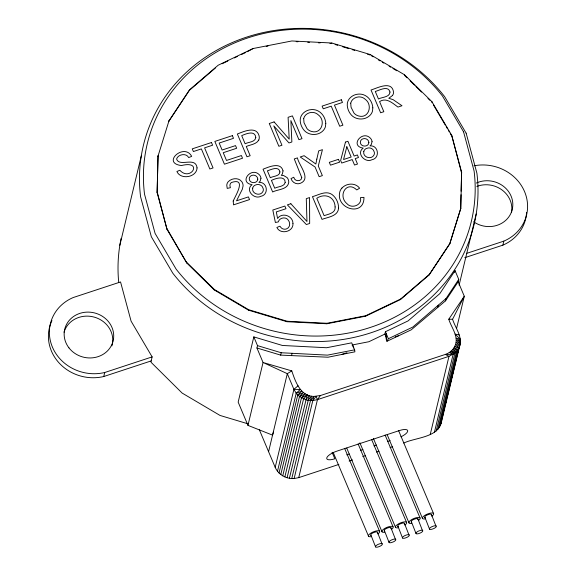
<?xml version="1.0" encoding="UTF-8"?>
<svg xmlns="http://www.w3.org/2000/svg" width="576" height="576" viewBox="0 0 576 576"><rect width="100%" height="100%" fill="white"/><g stroke="black" fill="none" stroke-linecap="round" stroke-linejoin="round"><path stroke-width="0.86" d="M386.302 339.782L386.309 333.814L385.74 336.175L386.935 341.287L411.235 329.832L445.507 300.852L458.179 281.75L458.748 279.389L455.062 270.648L439.798 293.659L408.06 320.918L385.43 331.733L384.862 334.094L385.74 336.175M157.111 192.528L158.054 155.887L157.111 192.528L167.033 229.428L186.847 263.074L214.25 289.951L248.522 310.176L286.934 321.71L326.88 323.755L365.616 316.188L400.522 299.513L429.214 274.874L449.734 243.943L460.793 208.361L461.621 172.188L451.699 135.288L431.885 101.65L404.482 74.765L370.21 54.54L331.798 43.013L291.852 40.961L253.109 48.528L218.21 65.203L189.518 89.842L168.998 120.773L157.939 156.355M460.678 208.836L461.002 194.717M461.081 191.189L461.621 172.188M441.72 419.436C440.734 437.76 415.778 437.191 403.783 443.052M440.23 425.772L458.957 347.767C463.687 338.018 455.386 328.205 452.57 319.27L464.292 296.258L458.179 281.75M259.351 429.775L275.191 467.352C278.309 474.653 286.315 479.117 294.134 478.534L313.805 396.425L320.414 395.554L445.378 354.42C450.086 352.814 454.126 349.178 455.609 344.354C458.309 335.434 451.188 327.312 448.783 319.212L464.292 296.258L456.538 328.572M119.837 245.282L141.286 155.938M51.962 320.594A43.279 39.658 13.5 0 0 59.249 363.125A43.279 39.658 13.5 0 0 103.759 376.524L104.724 372.506L152.136 356.897L131.09 321.156L120.55 281.952L73.138 297.562A43.279 39.658 13.5 0 0 52.394 347.062A43.279 39.658 13.5 0 0 104.724 372.506M168.998 120.773L168.883 121.248L189.403 90.317L215.424 67.968M157.306 193.255L157.421 192.787M189.403 90.317L189.518 89.842M167.033 229.428L157.226 192.06M152.136 356.897L150.948 361.865L151.38 362.606L182.131 393.07L220.046 415.447L248.198 423.893M186.451 262.411L186.566 261.936M186.847 263.074L167.148 228.96M253.109 48.528L247.32 51.718M214.25 289.951L214.366 289.476L186.955 262.598M248.522 310.176L248.638 309.701L214.366 289.476M253.822 336.888L257.508 345.629L256.939 347.998L280.663 355.118L328.039 357.214L354.895 351.835L354.65 349.826L351.706 342.828L326.585 347.738L282.406 345.47L253.822 336.888L238.162 402.127L247.961 425.376L272.556 435.132L273.586 431.69M331.798 43.013L331.682 43.488L329.904 43.394M247.961 425.376L263.052 362.498L256.939 347.998M286.934 321.71L287.05 321.235L326.988 323.287L365.731 315.72L400.637 299.045L429.329 274.399L449.849 243.475L460.793 208.361M280.663 355.118L281.232 352.75L327.506 355.126L354.65 349.826M291.521 355.673L292.09 353.311M268.582 451.678L287.309 373.673L291.78 370.894C295.301 381.362 300.362 396.23 313.805 396.425L310.493 400.55L291.766 478.555M370.21 54.54L370.094 55.015L367.538 54.245M275.191 467.352L293.918 389.347L298.058 385.783M277.488 471.262L296.215 393.257L300.247 389.498L293.918 389.347L287.309 373.673L263.052 362.498L291.78 370.894M279.029 472.99L297.756 394.985L301.702 391.14L296.215 393.257L293.918 389.347M280.786 474.523L299.513 396.518L303.372 392.602L297.756 394.985L296.215 393.257M282.737 475.841L301.464 397.843L305.23 393.854L299.513 396.518L297.756 394.985M284.846 476.921L303.574 398.916L307.231 394.877L287.078 477.742M289.397 478.289L309.355 395.654L305.806 399.737L299.513 396.518M326.88 323.755L326.988 323.287M294.134 478.534L298.728 477.634L317.455 399.629L320.414 395.554M404.482 74.765L404.366 75.24L406.922 77.738M365.616 316.188L365.731 315.72M431.885 101.65L432.166 102.78L432.281 102.312M400.522 299.513L400.637 299.045M461.506 172.663L451.699 135.288M429.214 274.874L429.329 274.399M461.311 171.936L461.426 171.461M449.734 243.943L449.849 243.475M437.702 307.555L438.271 305.194M445.507 300.852L446.076 298.49L458.748 279.389M454.644 272.39L455.062 270.648M459.115 285.12L476.194 213.984M430.265 434.34L448.992 356.335L454.932 353.002L458.957 347.767L455.609 344.354L459.756 345.737L456.084 342.331L460.253 343.606L441.029 423.742M434.398 432.36L453.125 354.355L449.309 352.548L454.932 353.002L436.205 431.006M437.796 429.444L456.523 351.439L452.534 349.769L457.877 349.682L439.15 427.687M459.914 340.97L460.332 339.235L455.054 334.109L459.18 334.951M442.138 417.701L443.383 412.502M443.801 410.767L444.636 407.297M445.054 405.569L446.299 400.363M447.343 396.036L449.215 388.231M449.626 386.496L452.124 376.099M452.542 374.364L453.787 369.166M454.205 367.43L456.703 357.034M457.121 355.298L459.619 344.894M460.03 343.166L460.447 341.431L456.149 338.177L460.332 339.235M464.767 257.695L502.862 245.153L503.827 241.135A43.279 39.658 13.5 0 0 524.887 192.406A43.279 39.658 13.5 0 0 473.94 165.816M308.124 400.284L310.493 400.55L311.558 396.173L308.124 400.284L305.806 399.737M377.359 532.93L377.438 532.217A3.73 1.238 -22.9 0 0 375.091 532.094L373.298 532.728A3.73 1.238 -22.9 0 0 370.742 534.564L375.559 546.898A3.73 1.238 -22.9 0 0 377.906 547.013L379.699 546.379A3.73 1.238 -22.9 0 0 382.255 544.543L377.438 532.217M390.852 528.487L390.931 527.774A3.73 1.238 -22.9 0 0 388.584 527.659L386.791 528.286A3.73 1.238 -22.9 0 0 384.235 530.129L389.052 542.455A3.73 1.238 -22.9 0 0 391.399 542.57L393.192 541.944A3.73 1.238 -22.9 0 0 395.748 540.101L390.931 527.774M404.345 524.052L404.424 523.332A3.73 1.238 -22.9 0 0 402.077 523.217L400.284 523.843A3.73 1.238 -22.9 0 0 397.728 525.686L402.545 538.013A3.73 1.238 -22.9 0 0 404.885 538.128L406.678 537.502A3.73 1.238 -22.9 0 0 409.241 535.658L404.424 523.332M417.83 519.61L417.91 518.89A3.73 1.238 -22.9 0 0 415.57 518.774L413.77 519.408A3.73 1.238 -22.9 0 0 411.214 521.244L416.03 533.57A3.73 1.238 -22.9 0 0 418.378 533.693L420.17 533.059A3.73 1.238 -22.9 0 0 422.726 531.223L417.91 518.89M431.323 515.167L431.402 514.454A3.73 1.238 -22.9 0 0 429.055 514.332L427.262 514.966A3.73 1.238 -22.9 0 0 424.706 516.802L429.523 529.135A3.73 1.238 -22.9 0 0 431.87 529.25L433.663 528.617A3.73 1.238 -22.9 0 0 436.219 526.781L431.402 514.454M386.935 341.287L388.375 338.724L412.834 327.038L446.076 298.49M310.493 400.55L312.862 400.529L316.058 396.41L317.455 399.629L448.992 356.335L445.378 354.42L453.125 354.355M341.957 188.028C346.478 183.06 355.435 182.498 359.626 188.201L356.76 189.936C346.694 180.065 337.406 195.811 347.04 203.76C351.576 209.138 362.52 205.157 360.432 197.662L363.96 197.366C364.327 217.159 335.426 209.239 339.804 191.902A10.541 9.662 13.5 0 1 341.957 188.028M301.464 397.843L307.231 394.877M222.149 63.734L227.837 61.02M234.331 57.924L237.578 56.369M241.632 54.432L245.693 52.495M384.862 334.094L368.878 341.726L351.979 345.031M466.574 253.397L503.827 241.135M103.759 376.524L151.171 360.922M342.094 354.334L346.961 352.728M395.222 336.845L398.47 335.779M346.745 454.86L349.294 454.025M360.353 450.382L362.909 449.539M373.968 445.903L376.517 445.061M387.576 441.418L390.132 440.582M298.728 477.634L338.868 464.422M349.121 461.045L352.534 459.922M362.786 456.552L365.35 455.702M376.452 452.052L379.015 451.21M390.118 447.552L392.681 446.71M266.206 46.426L267.97 46.08M312.862 400.529L317.455 399.629M448.783 319.212L452.57 319.27M456.523 351.439L451.022 351.259L454.932 353.002M296.179 41.659L297.958 41.753M307.721 42.257L309.492 42.343M318.37 42.804L320.141 42.89M460.447 341.431L456.264 340.265L460.253 343.606M335.095 44.51L337.658 45.281M342.778 46.814L348.754 48.607M352.166 49.637L354.73 50.4M248.638 309.701L287.05 321.235M257.508 345.629L281.232 352.75M454.846 346.284L458.957 347.767L453.816 348.106L457.877 349.682M371.621 55.915L373.14 56.815M378.475 59.962L379.994 60.862M382.284 62.208L383.803 63.108M389.138 66.254L390.658 67.147M392.947 68.501L396.756 70.747M410.105 80.863L414.569 85.241M415.843 86.494L421.574 92.117M427.954 98.366L429.862 100.246M433.519 105.084L445.262 125.028M446.17 126.562L447.523 128.858M448.423 130.392L449.33 131.926M450.23 133.459L451.584 135.763M385.43 331.733L388.375 338.724M398.592 430.603L433.534 513.49M387.216 434.772L422.503 518.486M385.106 435.046L420.041 517.925M373.378 438.379L409.01 522.922M371.614 439.481L406.548 522.367M359.885 442.822L395.518 527.364M358.121 443.923L393.055 526.81M346.745 448.092L382.025 531.806M344.628 448.366L379.57 531.252M333.252 452.534L368.539 536.249M332.093 452.29L334.829 458.784A9.713 3.226 -22.9 0 1 326.743 457.963A9.713 3.226 -22.9 0 1 336.65 451.217L399.607 430.495A9.713 3.226 -22.9 0 1 407.714 430.704A9.713 3.226 -22.9 0 1 400.918 436.824M352.584 344.916L353.542 348.005M429.523 529.135L429.602 528.415A3.73 1.238 -22.9 0 1 432.158 526.579L433.951 525.946A3.73 1.238 -22.9 0 1 436.298 526.061M416.03 533.57L416.11 532.858A3.73 1.238 -22.9 0 1 418.666 531.014L420.458 530.388A3.73 1.238 -22.9 0 1 422.806 530.503M402.545 538.013L402.617 537.3A3.73 1.238 -22.9 0 1 405.173 535.457L406.973 534.83A3.73 1.238 -22.9 0 1 409.313 534.946M389.052 542.455L389.131 541.735A3.73 1.238 -22.9 0 1 391.687 539.899L393.48 539.266A3.73 1.238 -22.9 0 1 395.827 539.388M375.559 546.898L375.638 546.178A3.73 1.238 -22.9 0 1 378.194 544.342L379.987 543.708A3.73 1.238 -22.9 0 1 382.334 543.823M404.856 525.06A6.07 2.016 -22.9 0 0 406.426 523.534L406.678 522.886A6.07 2.016 -22.9 0 0 402.732 522.18L401.278 522.612A6.07 2.016 -22.9 0 0 395.647 526.198L395.388 526.853A6.07 2.016 -22.9 0 0 398.002 527.81M476.309 183.046A24.898 22.81 13.5 0 1 507.838 190.606A24.898 22.81 13.5 0 1 505.786 220.306A24.898 22.81 13.5 0 1 473.63 221.782M425.462 517.824A3.73 1.238 -22.9 0 1 424.627 517.522M64.03 332.222A24.898 22.81 13.5 0 1 94.399 317.16A24.898 22.81 13.5 0 1 111.902 345.881M431.834 516.175A6.07 2.016 -22.9 0 0 433.404 514.656L433.663 514.001A6.07 2.016 -22.9 0 0 429.71 513.295L428.263 513.734A6.07 2.016 -22.9 0 0 422.626 517.32L422.374 517.968A6.07 2.016 -22.9 0 0 424.98 518.926M391.363 529.502A6.07 2.016 -22.9 0 0 392.933 527.976L393.185 527.328A6.07 2.016 -22.9 0 0 389.239 526.615L387.785 527.054A6.07 2.016 -22.9 0 0 382.154 530.64L381.895 531.288A6.07 2.016 -22.9 0 0 384.509 532.253M370.973 535.493A3.73 1.238 -22.9 0 1 370.663 535.284M476.798 186.444A24.898 22.81 13.5 0 1 502.034 189.965A24.898 22.81 13.5 0 1 511.567 212.069M418.342 520.618A6.07 2.016 -22.9 0 0 419.911 519.091L420.17 518.443A6.07 2.016 -22.9 0 0 416.225 517.738L414.77 518.17A6.07 2.016 -22.9 0 0 409.133 521.755L408.881 522.41A6.07 2.016 -22.9 0 0 411.494 523.368M377.87 533.938A6.07 2.016 -22.9 0 0 379.44 532.418L379.699 531.763A6.07 2.016 -22.9 0 0 375.746 531.058L374.299 531.497A6.07 2.016 -22.9 0 0 368.662 535.082L368.41 535.73A6.07 2.016 -22.9 0 0 371.016 536.695M411.451 522.173A3.73 1.238 -22.9 0 1 411.142 521.964M118.742 282.578A170.014 155.794 13.5 0 1 121.126 238.356M398.477 526.709A3.73 1.238 -22.9 0 1 397.649 526.399M384.466 531.058A3.73 1.238 -22.9 0 1 384.156 530.842M526.579 212.414A43.279 39.658 13.5 0 1 502.862 245.153M325.793 123.343L325.454 126.526A10.764 9.864 13.5 0 1 323.258 130.5C317.945 136.354 307.476 135.698 303.113 128.988A17.834 16.344 13.5 0 1 300.211 120.859C299.736 114.624 305.546 109.879 311.4 109.598A12.031 11.023 13.5 0 1 316.354 110.196C321.854 112.039 325.447 117.698 325.793 123.343M372.83 107.856L372.492 111.038A10.764 9.864 13.5 0 1 370.303 115.013C364.982 120.874 354.514 120.218 350.15 113.501A17.834 16.344 13.5 0 1 347.256 105.379C346.774 99.144 352.584 94.399 358.445 94.118A12.031 11.023 13.5 0 1 363.398 94.716C368.899 96.552 372.485 102.211 372.83 107.856M303.689 118.627L304.006 122.702L307.001 128.621A8.87 8.129 13.5 0 0 311.638 131.472C321.782 134.381 325.987 120.406 318.247 114.833A8.302 7.603 13.5 0 0 311.558 112.399C308.002 112.63 304.423 114.984 303.689 118.627M350.734 103.147L351.05 107.215L354.038 113.141A8.87 8.129 13.5 0 0 358.682 115.985C368.82 118.901 373.032 104.926 365.292 99.346A8.302 7.603 13.5 0 0 358.603 96.912C355.039 97.15 351.468 99.497 350.734 103.147M292.954 223.452C293.659 231.905 280.382 234.972 276.876 227.462L279.9 226.188L281.268 227.873A4.73 4.334 13.5 0 0 286.38 228.953C290.419 227.786 290.556 222.322 287.899 219.686A5.141 4.709 13.5 0 0 285.113 218.052C282.326 217.433 278.986 218.995 278.323 221.911L275.386 222.487L272.808 210.024L284.861 206.057L285.991 208.728L276.314 211.91L277.582 218.462C281.966 211.946 293.004 215.748 292.954 223.452M335.117 206.921C335.873 213.084 328.349 214.207 324.108 215.647L316.778 198.252C324.986 192.895 334.721 196.661 335.117 206.921M283.032 170.885L282.398 173.938L281.297 175.342L283.586 175.522L287.107 177.595A7.668 7.027 13.5 0 1 288.72 182.563C287.518 189.749 277.589 189.295 272.657 191.981L263.059 169.214C268.618 167.011 280.75 161.503 283.032 170.885M390.01 92.045C389.714 97.474 381.91 96.97 378.468 99L375.293 91.469C379.375 90.41 388.174 85.032 390.01 92.045M197.05 167.89C196.805 177.329 180.677 180.202 176.904 171.504L179.827 170.258C190.656 182.081 203.695 160.02 181.454 165.535C161.086 163.188 184.212 142.38 191.671 156.348L188.683 157.579C186.343 152.719 178.013 154.296 176.587 158.99C179.316 167.494 195.689 156.089 197.05 167.89M260.964 178.258L260.165 181.152L258.919 182.441C267.451 181.562 269.208 194.796 260.863 196.301C254.016 199.937 244.793 189.77 252.115 184.68C238.399 182.657 251.057 166.514 259.114 174.564A6.624 6.07 13.5 0 1 260.964 178.258M279.943 171.936C279.605 176.436 273.211 176.026 270.302 177.725L267.401 170.842C271.022 169.661 278.741 165.629 279.943 171.936M372.053 141.689L371.246 144.59L370.001 145.879C378.533 144.994 380.297 158.227 371.945 159.739C365.098 163.368 355.874 153.202 363.204 148.111C349.488 146.088 362.146 129.953 370.195 137.995A6.624 6.07 13.5 0 1 372.053 141.689M233.201 201.017L233.518 204.862L249.545 199.584L248.414 196.898L236.52 200.815L242.273 189.367L243.079 185.94A7.848 7.193 13.5 0 0 241.87 181.807C238.774 177.329 231.84 178.049 228.326 181.62A6.883 6.307 13.5 0 0 226.778 185.321L227.225 188.402L230.407 187.69L229.939 185.666A4.507 4.133 13.5 0 1 231.422 182.498C246.802 177.415 235.793 195.178 233.201 201.017M252.691 188.143C251.467 193.86 260.395 196.675 262.901 191.549A4.903 4.493 13.5 0 0 263.225 188.791L262.418 186.876A5.011 4.594 13.5 0 0 260.071 184.946A5.148 4.716 13.5 0 0 257.004 184.543L254.966 185.213A4.939 4.522 13.5 0 0 253.008 187.25L252.691 188.143M363.78 151.582C362.549 157.298 371.477 160.106 373.99 154.98A4.903 4.493 13.5 0 0 374.306 152.222L373.5 150.307A5.011 4.594 13.5 0 0 371.16 148.378A5.148 4.716 13.5 0 0 368.086 147.982L366.048 148.651A4.939 4.522 13.5 0 0 364.09 150.689L363.78 151.582M255.787 137.534C255.161 142.322 248.364 141.948 245.131 143.77L241.704 135.634C245.88 133.826 255.067 129.917 255.787 137.534M301.752 177.581C301.392 182.066 294.386 181.534 293.76 177.25L291.024 178.574C292.169 182.498 296.568 184.932 300.427 183.283C311.767 178.639 298.447 164.707 297.475 157.882L294.271 158.94L301.752 177.581M338.558 208.166C338.09 216.324 327.751 217.102 322.034 219.391L312.437 196.625C318.557 195.134 325.721 190.303 331.898 194.422C336.161 197.539 338.688 202.903 338.558 208.166M316.822 159.134L315.871 164.03L304.114 155.7L300.211 156.982L315.086 167.033L319.147 176.674L322.358 175.615L318.29 165.974L322.438 149.666L318.701 150.898L316.822 159.134M257.796 179.143C257.443 184.061 249.178 183.701 249.25 178.718A4.205 3.852 13.5 0 1 252.014 175.356C254.606 174.449 257.738 176.306 257.796 179.143M368.878 142.574C368.525 147.499 360.259 147.132 360.331 142.15A4.205 3.852 13.5 0 1 363.096 138.794C365.688 137.887 368.82 139.745 368.878 142.574M346.824 146.75L343.562 159.516L351.151 157.018L346.824 146.75M285.185 182.52C284.083 186.926 277.913 186.401 274.73 188.237L271.433 180.41C275.314 178.524 285.034 175.046 285.185 182.52M345.478 142.085L340.632 160.481L341.712 163.044L352.231 159.581L354.528 165.031L357.509 164.052L355.212 158.594L358.481 157.522L357.401 154.958L354.132 156.038L347.911 141.278L345.478 142.085M258.754 140.062C256.241 144.403 250.416 144.655 246.269 146.462L250.171 155.714L246.96 156.773L237.362 134.006C243.626 131.558 256.471 125.568 259.114 135.936A7.848 7.193 13.5 0 1 258.746 140.062M392.45 95.537L388.807 98.28L393.163 99.691L401.99 105.739L397.958 107.071C392.659 103.255 386.388 97.092 379.57 101.606L383.832 111.715L380.621 112.774L371.023 90.007C377.287 88.099 392.004 80.143 393.552 92.21A6.444 5.904 13.5 0 1 392.45 95.537M211.478 142.524L192.254 148.853L193.392 151.538L201.377 148.91L209.844 168.991L213.055 167.933L204.588 147.852L212.609 145.21L211.478 142.524M232.366 135.648L214.834 141.422L224.431 164.189L242.525 158.234L241.394 155.542L226.505 160.445L223.243 152.698L236.657 148.277L235.526 145.606L222.113 150.026L219.175 143.05L233.503 138.334L232.366 135.648M274.097 121.91L269.266 123.502L278.863 146.268L281.959 145.253L273.787 125.87L288.972 142.942L291.866 141.991L290.88 120.614L298.915 139.673L302.004 138.65L292.406 115.884L288.094 117.302L289.21 139.133L274.097 121.91M341.338 99.778L322.114 106.106L323.244 108.792L331.236 106.164L339.703 126.245L342.907 125.186L334.447 105.106L342.468 102.463L341.338 99.778M338.458 159.336L329.306 162.346L330.494 165.161L339.638 162.151L338.458 159.336M290.851 203.731L287.381 204.869L306.367 224.546L309.665 223.466L309.557 197.568L306.281 198.648L306.972 221.501L290.851 203.731M466.135 133.15L444.65 96.667A170.014 155.794 13.5 0 0 246.449 37.174A170.014 155.794 13.5 0 0 140.587 196.754L151.351 236.772L172.836 273.254A170.014 155.794 13.5 0 0 371.038 332.748A170.014 155.794 13.5 0 0 476.892 173.167L466.135 133.15M463.558 131.825L442.498 96.07A166.615 152.683 13.5 0 0 248.263 37.764A166.615 152.683 13.5 0 0 144.518 194.155L155.066 233.366L176.119 269.122A166.615 152.683 13.5 0 0 370.354 327.427A166.615 152.683 13.5 0 0 474.098 171.036L463.558 131.825M68.976 347.89A24.898 22.81 13.5 0 0 111.636 345.053A24.898 22.81 13.5 0 0 86.177 312.163A24.898 22.81 13.5 0 0 68.976 347.89"/></g></svg>
